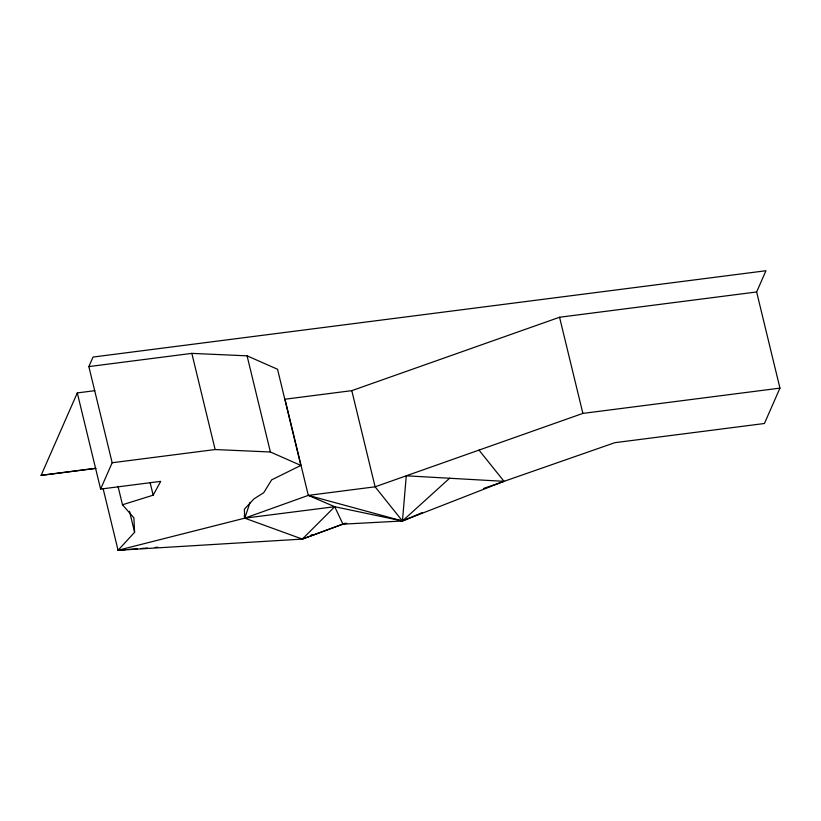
<?xml version="1.0" encoding="UTF-8"?>
<svg xmlns="http://www.w3.org/2000/svg" width="821" height="821" viewBox="0 0 821 821"><rect width="100%" height="100%" fill="white"/><g stroke="black" fill="none" stroke-linecap="round" stroke-linejoin="round"><path stroke-width="1.23" d="M103.118 488.628L118.07 550.265L244.75 518.164L250.087 502.39M94.826 390.673L77.297 392.92L41.081 475.41L95.78 468.401M117.998 486.268L122.483 504.761L153.168 495.186L160.721 481.363L100.614 489.08L112.169 462.746L88.853 366.587L93.04 357.053L765.952 270.735L756.634 291.968L779.95 388.128L764.423 423.503L614.796 442.693L483.579 488.474M122.483 504.761L133.885 517.835L134.603 532.295L118.07 550.265L302.323 539.089L345.323 523.162M244.186 515.67L244.75 518.164L302.323 539.089L334.711 506.711L402.454 520.986L504.032 481.332L478.992 450.103M449.6 478.253L402.454 520.986L342.962 524.157L302.323 539.089M88.853 366.587L191.827 353.379L247.08 355.832L277.539 369.265L300.855 465.425L271.669 479.854L263.705 492.723L253.976 498.87L244.36 509.246L244.75 518.164L334.711 506.711L342.962 524.157L346.688 523.285M422.24 512.591L402.454 520.986L308.306 495.381L244.75 518.164M334.711 506.711L308.306 495.381L284.99 399.222L351.788 390.652L559.563 317.245L756.634 291.968M779.95 388.128L582.879 413.404L375.105 486.812L308.306 495.381M121.857 549.639L118.07 550.265L125.736 549.68M112.169 462.746L215.133 449.539L270.386 451.991L300.855 465.425M41.05 475.308L95.749 468.288M128.292 549.485L137.24 548.797M141.079 548.5L147.462 548.018M155.138 547.422L157.694 547.227M311.077 535.466L313.632 535.271L311.118 534.964M504.032 481.332L406.272 475.8L402.454 520.986L375.105 486.812L351.788 390.652M559.563 317.245L582.879 413.404M247.08 355.832L270.386 451.991M191.827 353.379L215.133 449.539M150.171 482.861L153.168 495.186M129.523 511.339L134.603 532.295M77.297 392.92L100.614 489.08"/></g></svg>
